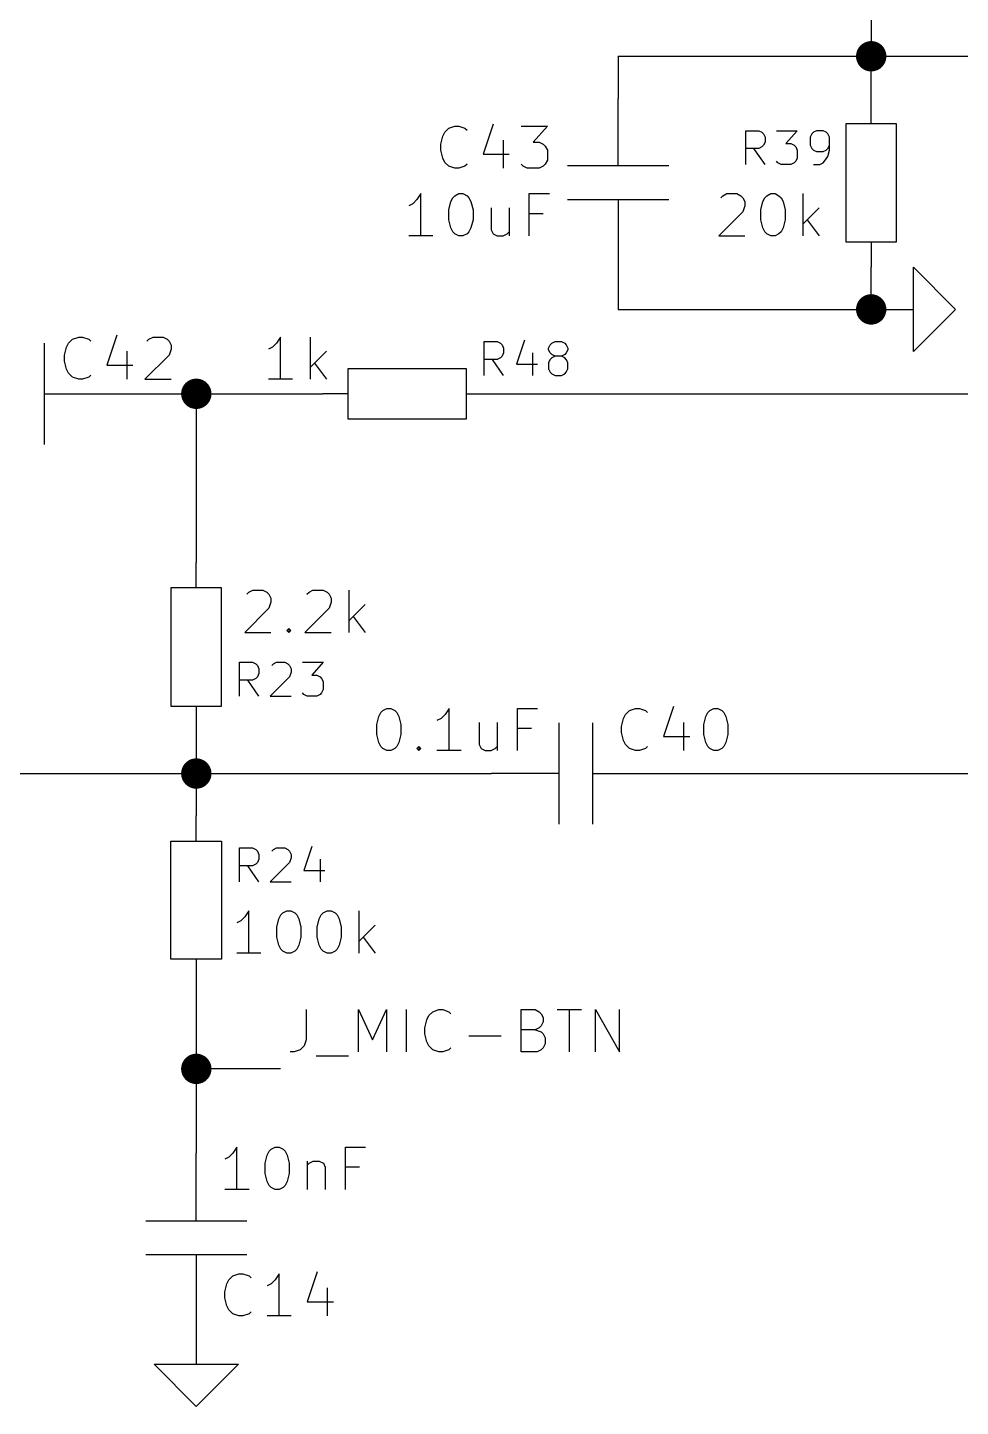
# Model space of a CAD drawing. Header units: inches. Extents: x 0.4 to 16.1, y -11.3 to -0.4.
# Drawn here: x 9.45 to 10.556, y -9.75 to -8.116 of the extents above; entities that cross this region are included whole.
import ezdxf

# ---------------------------------------------------------------- set-up
doc = ezdxf.new("R2010")
doc.units = ezdxf.units.IN
doc.header["$MEASUREMENT"] = 0
for name, color, linetype in [('GREENSIXTYFIVE', 129, 'CONTINUOUS'), ('LIGHTGREEN', 92, 'CONTINUOUS'), ('RED', 14, 'CONTINUOUS'), ('REDSIX', 19, 'CONTINUOUS')]:
    doc.layers.add(name, color=color, linetype=linetype)

msp = doc.modelspace()

# ---------------------------------------------------------------- linework, layer by layer
at = {"layer": 'GREENSIXTYFIVE', "linetype": 'CONTINUOUS'}
for p, q in [((9.9447, -8.2399), (9.9494, -8.2352)), ((9.9494, -8.2352), (9.9566, -8.2328)), ((9.9566, -8.2328), (9.9613, -8.2328)), ((9.9613, -8.2328), (9.9685, -8.2352)), ((9.9685, -8.2352), (9.9709, -8.2376)), ((10.0018, -8.2304), (9.9899, -8.2661)), ((10.0351, -8.2328), (10.0661, -8.2328)), ((10.0661, -8.2328), (10.0494, -8.2519)), ((9.9399, -8.2542), (9.9423, -8.2447)), ((9.9423, -8.2447), (9.9447, -8.2399)), ((10.0137, -8.2495), (10.0137, -8.2828)), ((10.3014, -8.2782), (10.3014, -8.2382)), ((10.3014, -8.2382), (10.3167, -8.2382)), ((10.3014, -8.2782), (10.3014, -8.2382)), ((10.3014, -8.2382), (10.3167, -8.2382)), ((10.3167, -8.2382), (10.3205, -8.2401)), ((10.3167, -8.2382), (10.3205, -8.2401)), ((10.3205, -8.2401), (10.3224, -8.2421)), ((10.3205, -8.2401), (10.3224, -8.2421)), ((10.3224, -8.2421), (10.3243, -8.2459)), ((10.3224, -8.2421), (10.3243, -8.2459)), ((10.3243, -8.2516), (10.3224, -8.2554)), ((10.3243, -8.2516), (10.3224, -8.2554)), ((10.3243, -8.2459), (10.3243, -8.2516)), ((10.3243, -8.2459), (10.3243, -8.2516)), ((10.3376, -8.2382), (10.3624, -8.2382)), ((10.3376, -8.2382), (10.3624, -8.2382)), ((10.3624, -8.2382), (10.349, -8.2535)), ((10.3624, -8.2382), (10.349, -8.2535)), ((10.3795, -8.2421), (10.3776, -8.2459)), ((10.3795, -8.2421), (10.3776, -8.2459)), ((10.3776, -8.2459), (10.3776, -8.2554)), ((10.3776, -8.2459), (10.3776, -8.2554)), ((10.3814, -8.2401), (10.3795, -8.2421)), ((10.3814, -8.2401), (10.3795, -8.2421)), ((10.3852, -8.2382), (10.3814, -8.2401)), ((10.3852, -8.2382), (10.3814, -8.2401)), ((10.3929, -8.2382), (10.3852, -8.2382)), ((10.3929, -8.2382), (10.3852, -8.2382)), ((10.3967, -8.2401), (10.3929, -8.2382)), ((10.3967, -8.2401), (10.3929, -8.2382)), ((10.3986, -8.2421), (10.3967, -8.2401)), ((10.3986, -8.2421), (10.3967, -8.2401)), ((10.4005, -8.2459), (10.3986, -8.2421)), ((10.4005, -8.2459), (10.3986, -8.2421)), ((10.4005, -8.2611), (10.4005, -8.2459)), ((10.4005, -8.2611), (10.4005, -8.2459)), ((9.9399, -8.2614), (9.9399, -8.2542)), ((9.9423, -8.2709), (9.9399, -8.2614)), ((9.9899, -8.2661), (10.0209, -8.2661)), ((10.0494, -8.2519), (10.0566, -8.2519)), ((10.0566, -8.2519), (10.0613, -8.2542)), ((10.0613, -8.2542), (10.0637, -8.2566)), ((10.0637, -8.2566), (10.0661, -8.2614)), ((10.0661, -8.2614), (10.0661, -8.2733)), ((10.3167, -8.2592), (10.3014, -8.2592)), ((10.3167, -8.2592), (10.3014, -8.2592)), ((10.3243, -8.2782), (10.311, -8.2592)), ((10.3243, -8.2782), (10.311, -8.2592)), ((10.3205, -8.2573), (10.3167, -8.2592)), ((10.3205, -8.2573), (10.3167, -8.2592)), ((10.3224, -8.2554), (10.3205, -8.2573)), ((10.3224, -8.2554), (10.3205, -8.2573)), ((10.349, -8.2535), (10.3548, -8.2535)), ((10.349, -8.2535), (10.3548, -8.2535)), ((10.3548, -8.2535), (10.3586, -8.2554)), ((10.3548, -8.2535), (10.3586, -8.2554)), ((10.3586, -8.2554), (10.3605, -8.2573)), ((10.3586, -8.2554), (10.3605, -8.2573)), ((10.3605, -8.2573), (10.3624, -8.2611)), ((10.3605, -8.2573), (10.3624, -8.2611)), ((10.3624, -8.2611), (10.3624, -8.2706)), ((10.3624, -8.2611), (10.3624, -8.2706)), ((10.3776, -8.2554), (10.3795, -8.2592)), ((10.3776, -8.2554), (10.3795, -8.2592)), ((10.3795, -8.2592), (10.3814, -8.2611)), ((10.3795, -8.2592), (10.3814, -8.2611)), ((10.3814, -8.2611), (10.3852, -8.263)), ((10.3814, -8.2611), (10.3852, -8.263)), ((10.3852, -8.263), (10.3929, -8.263)), ((10.3852, -8.263), (10.3929, -8.263)), ((10.3929, -8.263), (10.3967, -8.2611)), ((10.3929, -8.263), (10.3967, -8.2611)), ((10.3967, -8.2611), (10.3986, -8.2592)), ((10.3967, -8.2611), (10.3986, -8.2592)), ((10.3986, -8.2592), (10.4005, -8.2554)), ((10.3986, -8.2592), (10.4005, -8.2554)), ((10.3986, -8.2687), (10.4005, -8.2611)), ((10.3986, -8.2687), (10.4005, -8.2611)), ((9.9447, -8.2757), (9.9423, -8.2709)), ((9.9494, -8.2804), (9.9447, -8.2757)), ((9.9566, -8.2828), (9.9494, -8.2804)), ((9.9613, -8.2828), (9.9566, -8.2828)), ((9.9685, -8.2804), (9.9613, -8.2828)), ((9.9709, -8.278), (9.9685, -8.2804)), ((10.0375, -8.2804), (10.0351, -8.278)), ((10.0423, -8.2828), (10.0375, -8.2804)), ((10.0566, -8.2828), (10.0423, -8.2828)), ((10.0613, -8.2804), (10.0566, -8.2828)), ((10.0637, -8.278), (10.0613, -8.2804)), ((10.0661, -8.2733), (10.0637, -8.278)), ((10.3395, -8.2763), (10.3376, -8.2744)), ((10.3395, -8.2763), (10.3376, -8.2744)), ((10.3433, -8.2782), (10.3395, -8.2763)), ((10.3433, -8.2782), (10.3395, -8.2763)), ((10.3548, -8.2782), (10.3433, -8.2782)), ((10.3548, -8.2782), (10.3433, -8.2782)), ((10.3586, -8.2763), (10.3548, -8.2782)), ((10.3586, -8.2763), (10.3548, -8.2782)), ((10.3605, -8.2744), (10.3586, -8.2763)), ((10.3605, -8.2744), (10.3586, -8.2763)), ((10.3624, -8.2706), (10.3605, -8.2744)), ((10.3624, -8.2706), (10.3605, -8.2744)), ((10.3814, -8.2782), (10.389, -8.2782)), ((10.3814, -8.2782), (10.389, -8.2782)), ((10.389, -8.2782), (10.3929, -8.2763)), ((10.389, -8.2782), (10.3929, -8.2763)), ((10.3929, -8.2763), (10.3948, -8.2744)), ((10.3929, -8.2763), (10.3948, -8.2744)), ((10.3948, -8.2744), (10.3986, -8.2687)), ((10.3948, -8.2744), (10.3986, -8.2687)), ((9.9161, -8.3128), (9.9113, -8.3199)), ((9.9161, -8.3628), (9.9161, -8.3128)), ((9.9542, -8.3176), (9.9566, -8.3152)), ((9.9566, -8.3152), (9.9613, -8.3128)), ((9.9613, -8.3128), (9.9661, -8.3128)), ((9.9661, -8.3128), (9.9709, -8.3152)), ((9.9709, -8.3152), (9.9732, -8.3176)), ((10.0447, -8.3628), (10.0447, -8.3128)), ((10.0447, -8.3128), (10.0685, -8.3128)), ((10.2717, -8.3176), (10.274, -8.3152)), ((10.2717, -8.3176), (10.274, -8.3152)), ((10.274, -8.3152), (10.2788, -8.3128)), ((10.274, -8.3152), (10.2788, -8.3128)), ((10.2788, -8.3128), (10.2907, -8.3128)), ((10.2788, -8.3128), (10.2907, -8.3128)), ((10.2907, -8.3128), (10.2955, -8.3152)), ((10.2907, -8.3128), (10.2955, -8.3152)), ((10.2955, -8.3152), (10.2979, -8.3176)), ((10.2955, -8.3152), (10.2979, -8.3176)), ((10.324, -8.3176), (10.3264, -8.3152)), ((10.324, -8.3176), (10.3264, -8.3152)), ((10.3264, -8.3152), (10.3312, -8.3128)), ((10.3264, -8.3152), (10.3312, -8.3128)), ((10.3312, -8.3128), (10.336, -8.3128)), ((10.3312, -8.3128), (10.336, -8.3128)), ((10.336, -8.3128), (10.3407, -8.3152)), ((10.336, -8.3128), (10.3407, -8.3152)), ((10.3407, -8.3152), (10.3431, -8.3176)), ((10.3407, -8.3152), (10.3431, -8.3176)), ((10.3693, -8.3628), (10.3693, -8.3128)), ((10.3693, -8.3628), (10.3693, -8.3128)), ((9.9066, -8.3247), (9.9018, -8.3271)), ((9.9113, -8.3199), (9.9066, -8.3247)), ((9.9494, -8.3319), (9.9518, -8.3223)), ((9.9494, -8.3438), (9.9494, -8.3319)), ((9.9518, -8.3223), (9.9542, -8.3176)), ((9.9732, -8.3176), (9.9756, -8.3223)), ((9.9756, -8.3223), (9.978, -8.3319)), ((9.978, -8.3319), (9.978, -8.3438)), ((9.9994, -8.3295), (9.9994, -8.3557)), ((10.0209, -8.3295), (10.0209, -8.3628)), ((10.2979, -8.3176), (10.3002, -8.3223)), ((10.2979, -8.3176), (10.3002, -8.3223)), ((10.3002, -8.3271), (10.2979, -8.3342)), ((10.3002, -8.3271), (10.2979, -8.3342)), ((10.3002, -8.3223), (10.3002, -8.3271)), ((10.3002, -8.3223), (10.3002, -8.3271)), ((10.3193, -8.3319), (10.3217, -8.3223)), ((10.3193, -8.3319), (10.3217, -8.3223)), ((10.3193, -8.3438), (10.3193, -8.3319)), ((10.3193, -8.3438), (10.3193, -8.3319)), ((10.3217, -8.3223), (10.324, -8.3176)), ((10.3217, -8.3223), (10.324, -8.3176)), ((10.3431, -8.3176), (10.3455, -8.3223)), ((10.3431, -8.3176), (10.3455, -8.3223)), ((10.3455, -8.3223), (10.3479, -8.3319)), ((10.3455, -8.3223), (10.3479, -8.3319)), ((10.3479, -8.3319), (10.3479, -8.3438)), ((10.3479, -8.3319), (10.3479, -8.3438)), ((10.3883, -8.3295), (10.3693, -8.3485)), ((10.3883, -8.3295), (10.3693, -8.3485)), ((9.9518, -8.3533), (9.9494, -8.3438)), ((9.978, -8.3438), (9.9756, -8.3533)), ((10.0613, -8.3366), (10.0447, -8.3366)), ((10.2979, -8.3342), (10.2693, -8.3628)), ((10.2979, -8.3342), (10.2693, -8.3628)), ((10.3217, -8.3533), (10.3193, -8.3438)), ((10.3217, -8.3533), (10.3193, -8.3438)), ((10.3479, -8.3438), (10.3455, -8.3533)), ((10.3479, -8.3438), (10.3455, -8.3533)), ((10.374, -8.3438), (10.3883, -8.3628)), ((10.374, -8.3438), (10.3883, -8.3628)), ((9.9304, -8.3628), (9.9018, -8.3628)), ((9.9542, -8.358), (9.9518, -8.3533)), ((9.9566, -8.3604), (9.9542, -8.358)), ((9.9613, -8.3628), (9.9566, -8.3604)), ((9.9661, -8.3628), (9.9613, -8.3628)), ((9.9709, -8.3604), (9.9661, -8.3628)), ((9.9732, -8.358), (9.9709, -8.3604)), ((9.9756, -8.3533), (9.9732, -8.358)), ((9.9994, -8.3557), (10.0018, -8.3604)), ((10.0018, -8.3604), (10.0066, -8.3628)), ((10.0066, -8.3628), (10.0137, -8.3628)), ((10.0137, -8.3628), (10.0185, -8.3604)), ((10.0185, -8.3604), (10.0209, -8.358)), ((10.2693, -8.3628), (10.3002, -8.3628)), ((10.2693, -8.3628), (10.3002, -8.3628)), ((10.324, -8.358), (10.3217, -8.3533)), ((10.324, -8.358), (10.3217, -8.3533)), ((10.3264, -8.3604), (10.324, -8.358)), ((10.3264, -8.3604), (10.324, -8.358)), ((10.3312, -8.3628), (10.3264, -8.3604)), ((10.3312, -8.3628), (10.3264, -8.3604)), ((10.336, -8.3628), (10.3312, -8.3628)), ((10.336, -8.3628), (10.3312, -8.3628)), ((10.3407, -8.3604), (10.336, -8.3628)), ((10.3407, -8.3604), (10.336, -8.3628)), ((10.3431, -8.358), (10.3407, -8.3604)), ((10.3431, -8.358), (10.3407, -8.3604)), ((10.3455, -8.3533), (10.3431, -8.358)), ((10.3455, -8.3533), (10.3431, -8.358)), ((9.5558, -8.4804), (9.5439, -8.5161)), ((9.5558, -8.4804), (9.5439, -8.5161)), ((9.4939, -8.5042), (9.4963, -8.4947)), ((9.4939, -8.5042), (9.4963, -8.4947)), ((9.4963, -8.4947), (9.4987, -8.4899)), ((9.4963, -8.4947), (9.4987, -8.4899)), ((9.4987, -8.4899), (9.5034, -8.4852)), ((9.4987, -8.4899), (9.5034, -8.4852)), ((9.5034, -8.4852), (9.5106, -8.4828)), ((9.5034, -8.4852), (9.5106, -8.4828)), ((9.5106, -8.4828), (9.5153, -8.4828)), ((9.5106, -8.4828), (9.5153, -8.4828)), ((9.5153, -8.4828), (9.5225, -8.4852)), ((9.5153, -8.4828), (9.5225, -8.4852)), ((9.5225, -8.4852), (9.5249, -8.4876)), ((9.5225, -8.4852), (9.5249, -8.4876)), ((9.5915, -8.4876), (9.5939, -8.4852)), ((9.5915, -8.4876), (9.5939, -8.4852)), ((9.5939, -8.4852), (9.5987, -8.4828)), ((9.5939, -8.4852), (9.5987, -8.4828)), ((9.5987, -8.4828), (9.6106, -8.4828)), ((9.5987, -8.4828), (9.6106, -8.4828)), ((9.6106, -8.4828), (9.6153, -8.4852)), ((9.6106, -8.4828), (9.6153, -8.4852)), ((9.6153, -8.4852), (9.6177, -8.4876)), ((9.6153, -8.4852), (9.6177, -8.4876)), ((9.6177, -8.4876), (9.6201, -8.4923)), ((9.6177, -8.4876), (9.6201, -8.4923)), ((9.6201, -8.4923), (9.6201, -8.4971)), ((9.6201, -8.4923), (9.6201, -8.4971)), ((9.7402, -8.4947), (9.7355, -8.4971)), ((9.745, -8.4899), (9.7402, -8.4947)), ((9.7498, -8.4828), (9.745, -8.4899)), ((9.7498, -8.5328), (9.7498, -8.4828)), ((9.7855, -8.5328), (9.7855, -8.4828)), ((9.9914, -8.5282), (9.9914, -8.4882)), ((9.9914, -8.4882), (10.0067, -8.4882)), ((10.0067, -8.4882), (10.0105, -8.4901)), ((10.0105, -8.4901), (10.0124, -8.4921)), ((10.0124, -8.4921), (10.0143, -8.4959)), ((10.0143, -8.4959), (10.0143, -8.5016)), ((10.039, -8.4863), (10.0295, -8.5149)), ((10.0676, -8.4959), (10.0695, -8.4921)), ((10.0676, -8.4978), (10.0676, -8.4959)), ((10.0695, -8.4921), (10.0714, -8.4901)), ((10.0714, -8.4901), (10.0752, -8.4882)), ((10.0752, -8.4882), (10.0829, -8.4882)), ((10.0829, -8.4882), (10.0867, -8.4901)), ((10.0867, -8.4901), (10.0886, -8.4921)), ((10.0886, -8.4921), (10.0905, -8.4959)), ((10.0905, -8.4959), (10.0905, -8.4978)), ((9.4939, -8.5114), (9.4939, -8.5042)), ((9.4939, -8.5114), (9.4939, -8.5042)), ((9.4963, -8.5209), (9.4939, -8.5114)), ((9.4963, -8.5209), (9.4939, -8.5114)), ((9.5677, -8.4995), (9.5677, -8.5328)), ((9.5677, -8.4995), (9.5677, -8.5328)), ((9.6177, -8.5042), (9.5891, -8.5328)), ((9.6177, -8.5042), (9.5891, -8.5328)), ((9.6201, -8.4971), (9.6177, -8.5042)), ((9.6201, -8.4971), (9.6177, -8.5042)), ((9.8045, -8.4995), (9.7855, -8.5185)), ((10.0067, -8.5092), (9.9914, -8.5092)), ((10.0143, -8.5282), (10.001, -8.5092)), ((10.0105, -8.5073), (10.0067, -8.5092)), ((10.0124, -8.5054), (10.0105, -8.5073)), ((10.0143, -8.5016), (10.0124, -8.5054)), ((10.0486, -8.5016), (10.0486, -8.5282)), ((10.0695, -8.5016), (10.0676, -8.4978)), ((10.0695, -8.5092), (10.0676, -8.513)), ((10.0676, -8.513), (10.0676, -8.5206)), ((10.0714, -8.5035), (10.0695, -8.5016)), ((10.0714, -8.5073), (10.0695, -8.5092)), ((10.0752, -8.5054), (10.0714, -8.5035)), ((10.0752, -8.5054), (10.0714, -8.5073)), ((10.0829, -8.5054), (10.0752, -8.5054)), ((10.0867, -8.5035), (10.0829, -8.5054)), ((10.0867, -8.5073), (10.0829, -8.5054)), ((10.0886, -8.5016), (10.0867, -8.5035)), ((10.0886, -8.5092), (10.0867, -8.5073)), ((10.0905, -8.4978), (10.0886, -8.5016)), ((10.0905, -8.513), (10.0886, -8.5092)), ((10.0905, -8.5206), (10.0905, -8.513)), ((9.4987, -8.5257), (9.4963, -8.5209)), ((9.4987, -8.5257), (9.4963, -8.5209)), ((9.5034, -8.5304), (9.4987, -8.5257)), ((9.5034, -8.5304), (9.4987, -8.5257)), ((9.5249, -8.528), (9.5225, -8.5304)), ((9.5249, -8.528), (9.5225, -8.5304)), ((9.5439, -8.5161), (9.5749, -8.5161)), ((9.5439, -8.5161), (9.5749, -8.5161)), ((9.7902, -8.5138), (9.8045, -8.5328)), ((10.0295, -8.5149), (10.0543, -8.5149)), ((10.0676, -8.5206), (10.0695, -8.5244)), ((10.0695, -8.5244), (10.0714, -8.5263)), ((10.0714, -8.5263), (10.0752, -8.5282)), ((10.0752, -8.5282), (10.0829, -8.5282)), ((10.0829, -8.5282), (10.0867, -8.5263)), ((10.0867, -8.5263), (10.0886, -8.5244)), ((10.0886, -8.5244), (10.0905, -8.5206)), ((9.5106, -8.5328), (9.5034, -8.5304)), ((9.5106, -8.5328), (9.5034, -8.5304)), ((9.5153, -8.5328), (9.5106, -8.5328)), ((9.5153, -8.5328), (9.5106, -8.5328)), ((9.5225, -8.5304), (9.5153, -8.5328)), ((9.5225, -8.5304), (9.5153, -8.5328)), ((9.5891, -8.5328), (9.6201, -8.5328)), ((9.5891, -8.5328), (9.6201, -8.5328)), ((9.764, -8.5328), (9.7355, -8.5328)), ((9.7098, -8.7876), (9.7121, -8.7852)), ((9.7098, -8.7876), (9.7121, -8.7852)), ((9.7121, -8.7852), (9.7169, -8.7828)), ((9.7121, -8.7852), (9.7169, -8.7828)), ((9.7169, -8.7828), (9.7288, -8.7828)), ((9.7169, -8.7828), (9.7288, -8.7828)), ((9.7288, -8.7828), (9.7336, -8.7852)), ((9.7288, -8.7828), (9.7336, -8.7852)), ((9.7336, -8.7852), (9.7359, -8.7876)), ((9.7336, -8.7852), (9.7359, -8.7876)), ((9.7359, -8.7876), (9.7383, -8.7923)), ((9.7359, -8.7876), (9.7383, -8.7923)), ((9.7812, -8.7876), (9.7836, -8.7852)), ((9.7812, -8.7876), (9.7836, -8.7852)), ((9.7836, -8.7852), (9.7883, -8.7828)), ((9.7836, -8.7852), (9.7883, -8.7828)), ((9.7883, -8.7828), (9.8002, -8.7828)), ((9.7883, -8.7828), (9.8002, -8.7828)), ((9.8002, -8.7828), (9.805, -8.7852)), ((9.8002, -8.7828), (9.805, -8.7852)), ((9.805, -8.7852), (9.8074, -8.7876)), ((9.805, -8.7852), (9.8074, -8.7876)), ((9.8074, -8.7876), (9.8098, -8.7923)), ((9.8074, -8.7876), (9.8098, -8.7923)), ((9.8312, -8.8328), (9.8312, -8.7828)), ((9.8312, -8.8328), (9.8312, -8.7828)), ((9.7359, -8.8042), (9.7074, -8.8328)), ((9.7359, -8.8042), (9.7074, -8.8328)), ((9.7383, -8.7971), (9.7359, -8.8042)), ((9.7383, -8.7971), (9.7359, -8.8042)), ((9.7383, -8.7923), (9.7383, -8.7971)), ((9.7383, -8.7923), (9.7383, -8.7971)), ((9.8074, -8.8042), (9.7788, -8.8328)), ((9.8074, -8.8042), (9.7788, -8.8328)), ((9.8098, -8.7971), (9.8074, -8.8042)), ((9.8098, -8.7971), (9.8074, -8.8042)), ((9.8098, -8.7923), (9.8098, -8.7971)), ((9.8098, -8.7923), (9.8098, -8.7971)), ((9.8502, -8.7995), (9.8312, -8.8185)), ((9.8502, -8.7995), (9.8312, -8.8185)), ((9.8359, -8.8138), (9.8502, -8.8328)), ((9.8359, -8.8138), (9.8502, -8.8328)), ((9.7074, -8.8328), (9.7383, -8.8328)), ((9.7074, -8.8328), (9.7383, -8.8328)), ((9.7574, -8.8304), (9.7598, -8.828)), ((9.7574, -8.8304), (9.7598, -8.828)), ((9.7598, -8.8328), (9.7574, -8.8304)), ((9.7598, -8.8328), (9.7574, -8.8304)), ((9.7598, -8.828), (9.7621, -8.8304)), ((9.7598, -8.828), (9.7598, -8.8328)), ((9.7598, -8.828), (9.7621, -8.8304)), ((9.7598, -8.828), (9.7598, -8.8328)), ((9.7621, -8.8304), (9.7598, -8.8328)), ((9.7621, -8.8304), (9.7598, -8.8328)), ((9.7788, -8.8328), (9.8098, -8.8328)), ((9.7788, -8.8328), (9.8098, -8.8328)), ((9.7014, -8.9082), (9.7014, -8.8682)), ((9.7014, -8.8682), (9.7167, -8.8682)), ((9.7014, -8.9082), (9.7014, -8.8682)), ((9.7014, -8.8682), (9.7167, -8.8682)), ((9.7167, -8.8682), (9.7205, -8.8701)), ((9.7167, -8.8682), (9.7205, -8.8701)), ((9.7205, -8.8701), (9.7224, -8.872)), ((9.7205, -8.8701), (9.7224, -8.872)), ((9.7224, -8.872), (9.7243, -8.8759)), ((9.7224, -8.872), (9.7243, -8.8759)), ((9.7395, -8.872), (9.7414, -8.8701)), ((9.7395, -8.872), (9.7414, -8.8701)), ((9.7414, -8.8701), (9.7452, -8.8682)), ((9.7414, -8.8701), (9.7452, -8.8682)), ((9.7452, -8.8682), (9.7548, -8.8682)), ((9.7452, -8.8682), (9.7548, -8.8682)), ((9.7548, -8.8682), (9.7586, -8.8701)), ((9.7548, -8.8682), (9.7586, -8.8701)), ((9.7586, -8.8701), (9.7605, -8.872)), ((9.7586, -8.8701), (9.7605, -8.872)), ((9.7605, -8.872), (9.7624, -8.8759)), ((9.7605, -8.872), (9.7624, -8.8759)), ((9.7757, -8.8682), (9.8005, -8.8682)), ((9.7757, -8.8682), (9.8005, -8.8682)), ((9.8005, -8.8682), (9.7871, -8.8835)), ((9.8005, -8.8682), (9.7871, -8.8835)), ((9.7205, -8.8873), (9.7167, -8.8892)), ((9.7205, -8.8873), (9.7167, -8.8892)), ((9.7224, -8.8854), (9.7205, -8.8873)), ((9.7224, -8.8854), (9.7205, -8.8873)), ((9.7243, -8.8816), (9.7224, -8.8854)), ((9.7243, -8.8816), (9.7224, -8.8854)), ((9.7243, -8.8759), (9.7243, -8.8816)), ((9.7243, -8.8759), (9.7243, -8.8816)), ((9.7605, -8.8854), (9.7376, -8.9082)), ((9.7605, -8.8854), (9.7376, -8.9082)), ((9.7624, -8.8797), (9.7605, -8.8854)), ((9.7624, -8.8797), (9.7605, -8.8854)), ((9.7624, -8.8759), (9.7624, -8.8797)), ((9.7624, -8.8759), (9.7624, -8.8797)), ((9.7871, -8.8835), (9.7929, -8.8835)), ((9.7871, -8.8835), (9.7929, -8.8835)), ((9.7929, -8.8835), (9.7967, -8.8854)), ((9.7929, -8.8835), (9.7967, -8.8854)), ((9.7967, -8.8854), (9.7986, -8.8873)), ((9.7967, -8.8854), (9.7986, -8.8873)), ((9.7986, -8.8873), (9.8005, -8.8911)), ((9.7986, -8.8873), (9.8005, -8.8911)), ((9.7167, -8.8892), (9.7014, -8.8892)), ((9.7167, -8.8892), (9.7014, -8.8892)), ((9.7243, -8.9082), (9.711, -8.8892)), ((9.7243, -8.9082), (9.711, -8.8892)), ((9.7776, -8.9063), (9.7757, -8.9044)), ((9.7776, -8.9063), (9.7757, -8.9044)), ((9.7986, -8.9044), (9.7967, -8.9063)), ((9.7986, -8.9044), (9.7967, -8.9063)), ((9.8005, -8.9006), (9.7986, -8.9044)), ((9.8005, -8.9006), (9.7986, -8.9044)), ((9.8005, -8.8911), (9.8005, -8.9006)), ((9.8005, -8.8911), (9.8005, -8.9006)), ((9.7376, -8.9082), (9.7624, -8.9082)), ((9.7376, -8.9082), (9.7624, -8.9082)), ((9.7814, -8.9082), (9.7776, -8.9063)), ((9.7814, -8.9082), (9.7776, -8.9063)), ((9.7929, -8.9082), (9.7814, -8.9082)), ((9.7929, -8.9082), (9.7814, -8.9082)), ((9.7967, -8.9063), (9.7929, -8.9082)), ((9.7967, -8.9063), (9.7929, -8.9082)), ((10.2158, -8.9204), (10.2039, -8.9561)), ((10.2158, -8.9204), (10.2039, -8.9561)), ((9.8639, -8.9418), (9.8663, -8.9323)), ((9.8639, -8.9418), (9.8663, -8.9323)), ((9.8663, -8.9323), (9.8687, -8.9276)), ((9.8663, -8.9323), (9.8687, -8.9276)), ((9.8687, -8.9276), (9.871, -8.9252)), ((9.8687, -8.9276), (9.871, -8.9252)), ((9.871, -8.9252), (9.8758, -8.9228)), ((9.871, -8.9252), (9.8758, -8.9228)), ((9.8758, -8.9228), (9.8806, -8.9228)), ((9.8758, -8.9228), (9.8806, -8.9228)), ((9.8806, -8.9228), (9.8853, -8.9252)), ((9.8806, -8.9228), (9.8853, -8.9252)), ((9.8853, -8.9252), (9.8877, -8.9276)), ((9.8853, -8.9252), (9.8877, -8.9276)), ((9.8877, -8.9276), (9.8901, -8.9323)), ((9.8877, -8.9276), (9.8901, -8.9323)), ((9.8901, -8.9323), (9.8925, -8.9418)), ((9.8901, -8.9323), (9.8925, -8.9418)), ((9.9401, -8.9347), (9.9353, -8.9371)), ((9.9401, -8.9347), (9.9353, -8.9371)), ((9.9449, -8.9299), (9.9401, -8.9347)), ((9.9449, -8.9299), (9.9401, -8.9347)), ((9.9496, -8.9228), (9.9449, -8.9299)), ((9.9496, -8.9228), (9.9449, -8.9299)), ((9.9496, -8.9728), (9.9496, -8.9228)), ((9.9496, -8.9728), (9.9496, -8.9228)), ((10.0306, -8.9728), (10.0306, -8.9228)), ((10.0306, -8.9228), (10.0544, -8.9228)), ((10.0306, -8.9728), (10.0306, -8.9228)), ((10.0306, -8.9228), (10.0544, -8.9228)), ((10.1539, -8.9442), (10.1563, -8.9347)), ((10.1539, -8.9442), (10.1563, -8.9347)), ((10.1563, -8.9347), (10.1587, -8.9299)), ((10.1563, -8.9347), (10.1587, -8.9299)), ((10.1587, -8.9299), (10.1634, -8.9252)), ((10.1587, -8.9299), (10.1634, -8.9252)), ((10.1634, -8.9252), (10.1706, -8.9228)), ((10.1634, -8.9252), (10.1706, -8.9228)), ((10.1706, -8.9228), (10.1753, -8.9228)), ((10.1706, -8.9228), (10.1753, -8.9228)), ((10.1753, -8.9228), (10.1825, -8.9252)), ((10.1753, -8.9228), (10.1825, -8.9252)), ((10.1825, -8.9252), (10.1849, -8.9276)), ((10.1825, -8.9252), (10.1849, -8.9276)), ((10.2515, -8.9418), (10.2539, -8.9323)), ((10.2515, -8.9418), (10.2539, -8.9323)), ((10.2539, -8.9323), (10.2563, -8.9276)), ((10.2539, -8.9323), (10.2563, -8.9276)), ((10.2563, -8.9276), (10.2587, -8.9252)), ((10.2563, -8.9276), (10.2587, -8.9252)), ((10.2587, -8.9252), (10.2634, -8.9228)), ((10.2587, -8.9252), (10.2634, -8.9228)), ((10.2634, -8.9228), (10.2682, -8.9228)), ((10.2634, -8.9228), (10.2682, -8.9228)), ((10.2682, -8.9228), (10.2729, -8.9252)), ((10.2682, -8.9228), (10.2729, -8.9252)), ((10.2729, -8.9252), (10.2753, -8.9276)), ((10.2729, -8.9252), (10.2753, -8.9276)), ((10.2753, -8.9276), (10.2777, -8.9323)), ((10.2753, -8.9276), (10.2777, -8.9323)), ((10.2777, -8.9323), (10.2801, -8.9418)), ((10.2777, -8.9323), (10.2801, -8.9418)), ((9.8639, -8.9538), (9.8639, -8.9418)), ((9.8639, -8.9538), (9.8639, -8.9418)), ((9.8663, -8.9633), (9.8639, -8.9538)), ((9.8663, -8.9633), (9.8639, -8.9538)), ((9.8925, -8.9538), (9.8901, -8.9633)), ((9.8925, -8.9538), (9.8901, -8.9633)), ((9.8925, -8.9418), (9.8925, -8.9538)), ((9.8925, -8.9418), (9.8925, -8.9538)), ((9.9853, -8.9395), (9.9853, -8.9657)), ((9.9853, -8.9395), (9.9853, -8.9657)), ((10.0068, -8.9395), (10.0068, -8.9728)), ((10.0068, -8.9395), (10.0068, -8.9728)), ((10.0472, -8.9466), (10.0306, -8.9466)), ((10.0472, -8.9466), (10.0306, -8.9466)), ((10.1539, -8.9514), (10.1539, -8.9442)), ((10.1539, -8.9514), (10.1539, -8.9442)), ((10.1563, -8.9609), (10.1539, -8.9514)), ((10.1563, -8.9609), (10.1539, -8.9514)), ((10.2277, -8.9395), (10.2277, -8.9728)), ((10.2277, -8.9395), (10.2277, -8.9728)), ((10.2515, -8.9538), (10.2515, -8.9418)), ((10.2515, -8.9538), (10.2515, -8.9418)), ((10.2539, -8.9633), (10.2515, -8.9538)), ((10.2539, -8.9633), (10.2515, -8.9538)), ((10.2801, -8.9538), (10.2777, -8.9633)), ((10.2801, -8.9538), (10.2777, -8.9633)), ((10.2801, -8.9418), (10.2801, -8.9538)), ((10.2801, -8.9418), (10.2801, -8.9538)), ((9.8687, -8.968), (9.8663, -8.9633)), ((9.8687, -8.968), (9.8663, -8.9633)), ((9.871, -8.9704), (9.8687, -8.968)), ((9.871, -8.9704), (9.8687, -8.968)), ((9.8758, -8.9728), (9.871, -8.9704)), ((9.8758, -8.9728), (9.871, -8.9704)), ((9.8853, -8.9704), (9.8806, -8.9728)), ((9.8853, -8.9704), (9.8806, -8.9728)), ((9.8877, -8.968), (9.8853, -8.9704)), ((9.8877, -8.968), (9.8853, -8.9704)), ((9.8901, -8.9633), (9.8877, -8.968)), ((9.8901, -8.9633), (9.8877, -8.968)), ((9.9115, -8.9704), (9.9139, -8.968)), ((9.9115, -8.9704), (9.9139, -8.968)), ((9.9139, -8.9728), (9.9115, -8.9704)), ((9.9139, -8.9728), (9.9115, -8.9704)), ((9.9139, -8.968), (9.9163, -8.9704)), ((9.9139, -8.968), (9.9139, -8.9728)), ((9.9139, -8.968), (9.9163, -8.9704)), ((9.9139, -8.968), (9.9139, -8.9728)), ((9.9163, -8.9704), (9.9139, -8.9728)), ((9.9163, -8.9704), (9.9139, -8.9728)), ((9.9853, -8.9657), (9.9877, -8.9704)), ((9.9853, -8.9657), (9.9877, -8.9704)), ((9.9877, -8.9704), (9.9925, -8.9728)), ((9.9877, -8.9704), (9.9925, -8.9728)), ((9.9996, -8.9728), (10.0044, -8.9704)), ((9.9996, -8.9728), (10.0044, -8.9704)), ((10.0044, -8.9704), (10.0068, -8.968)), ((10.0044, -8.9704), (10.0068, -8.968)), ((10.1587, -8.9657), (10.1563, -8.9609)), ((10.1587, -8.9657), (10.1563, -8.9609)), ((10.1634, -8.9704), (10.1587, -8.9657)), ((10.1634, -8.9704), (10.1587, -8.9657)), ((10.1706, -8.9728), (10.1634, -8.9704)), ((10.1706, -8.9728), (10.1634, -8.9704)), ((10.1825, -8.9704), (10.1753, -8.9728)), ((10.1825, -8.9704), (10.1753, -8.9728)), ((10.1849, -8.968), (10.1825, -8.9704)), ((10.1849, -8.968), (10.1825, -8.9704)), ((10.2039, -8.9561), (10.2349, -8.9561)), ((10.2039, -8.9561), (10.2349, -8.9561)), ((10.2563, -8.968), (10.2539, -8.9633)), ((10.2563, -8.968), (10.2539, -8.9633)), ((10.2587, -8.9704), (10.2563, -8.968)), ((10.2587, -8.9704), (10.2563, -8.968)), ((10.2634, -8.9728), (10.2587, -8.9704)), ((10.2634, -8.9728), (10.2587, -8.9704)), ((10.2729, -8.9704), (10.2682, -8.9728)), ((10.2729, -8.9704), (10.2682, -8.9728)), ((10.2753, -8.968), (10.2729, -8.9704)), ((10.2753, -8.968), (10.2729, -8.9704)), ((10.2777, -8.9633), (10.2753, -8.968)), ((10.2777, -8.9633), (10.2753, -8.968)), ((9.8806, -8.9728), (9.8758, -8.9728)), ((9.8806, -8.9728), (9.8758, -8.9728)), ((9.9639, -8.9728), (9.9353, -8.9728)), ((9.9639, -8.9728), (9.9353, -8.9728)), ((9.9925, -8.9728), (9.9996, -8.9728)), ((9.9925, -8.9728), (9.9996, -8.9728)), ((10.1753, -8.9728), (10.1706, -8.9728)), ((10.1753, -8.9728), (10.1706, -8.9728)), ((10.2682, -8.9728), (10.2634, -8.9728)), ((10.2682, -8.9728), (10.2634, -8.9728)), ((9.7014, -9.1282), (9.7014, -9.0882)), ((9.7014, -9.0882), (9.7167, -9.0882)), ((9.7014, -9.1282), (9.7014, -9.0882)), ((9.7014, -9.0882), (9.7167, -9.0882)), ((9.7167, -9.0882), (9.7205, -9.0901)), ((9.7167, -9.0882), (9.7205, -9.0901)), ((9.7205, -9.0901), (9.7224, -9.0921)), ((9.7205, -9.0901), (9.7224, -9.0921)), ((9.7224, -9.0921), (9.7243, -9.0959)), ((9.7224, -9.0921), (9.7243, -9.0959)), ((9.7243, -9.0959), (9.7243, -9.1016)), ((9.7243, -9.0959), (9.7243, -9.1016)), ((9.7395, -9.0921), (9.7414, -9.0901)), ((9.7395, -9.0921), (9.7414, -9.0901)), ((9.7414, -9.0901), (9.7452, -9.0882)), ((9.7414, -9.0901), (9.7452, -9.0882)), ((9.7452, -9.0882), (9.7548, -9.0882)), ((9.7452, -9.0882), (9.7548, -9.0882)), ((9.7548, -9.0882), (9.7586, -9.0901)), ((9.7548, -9.0882), (9.7586, -9.0901)), ((9.7586, -9.0901), (9.7605, -9.0921)), ((9.7586, -9.0901), (9.7605, -9.0921)), ((9.7605, -9.0921), (9.7624, -9.0959)), ((9.7605, -9.0921), (9.7624, -9.0959)), ((9.7624, -9.0997), (9.7605, -9.1054)), ((9.7624, -9.0997), (9.7605, -9.1054)), ((9.7624, -9.0959), (9.7624, -9.0997)), ((9.7624, -9.0959), (9.7624, -9.0997)), ((9.7871, -9.0863), (9.7776, -9.1149)), ((9.7871, -9.0863), (9.7776, -9.1149)), ((9.7167, -9.1092), (9.7014, -9.1092)), ((9.7167, -9.1092), (9.7014, -9.1092)), ((9.7243, -9.1282), (9.711, -9.1092)), ((9.7243, -9.1282), (9.711, -9.1092)), ((9.7205, -9.1073), (9.7167, -9.1092)), ((9.7205, -9.1073), (9.7167, -9.1092)), ((9.7224, -9.1054), (9.7205, -9.1073)), ((9.7224, -9.1054), (9.7205, -9.1073)), ((9.7243, -9.1016), (9.7224, -9.1054)), ((9.7243, -9.1016), (9.7224, -9.1054)), ((9.7605, -9.1054), (9.7376, -9.1282)), ((9.7605, -9.1054), (9.7376, -9.1282)), ((9.7776, -9.1149), (9.8024, -9.1149)), ((9.7776, -9.1149), (9.8024, -9.1149)), ((9.7967, -9.1016), (9.7967, -9.1282)), ((9.7967, -9.1016), (9.7967, -9.1282)), ((9.7376, -9.1282), (9.7624, -9.1282)), ((9.7376, -9.1282), (9.7624, -9.1282)), ((9.7121, -9.1628), (9.7074, -9.1699)), ((9.7121, -9.1628), (9.7074, -9.1699)), ((9.7121, -9.2128), (9.7121, -9.1628)), ((9.7121, -9.2128), (9.7121, -9.1628)), ((9.7502, -9.1676), (9.7526, -9.1652)), ((9.7502, -9.1676), (9.7526, -9.1652)), ((9.7526, -9.1652), (9.7574, -9.1628)), ((9.7526, -9.1652), (9.7574, -9.1628)), ((9.7574, -9.1628), (9.7621, -9.1628)), ((9.7574, -9.1628), (9.7621, -9.1628)), ((9.7621, -9.1628), (9.7669, -9.1652)), ((9.7621, -9.1628), (9.7669, -9.1652)), ((9.7669, -9.1652), (9.7693, -9.1676)), ((9.7669, -9.1652), (9.7693, -9.1676)), ((9.7979, -9.1676), (9.8002, -9.1652)), ((9.7979, -9.1676), (9.8002, -9.1652)), ((9.8002, -9.1652), (9.805, -9.1628)), ((9.8002, -9.1652), (9.805, -9.1628)), ((9.805, -9.1628), (9.8098, -9.1628)), ((9.805, -9.1628), (9.8098, -9.1628)), ((9.8098, -9.1628), (9.8145, -9.1652)), ((9.8098, -9.1628), (9.8145, -9.1652)), ((9.8145, -9.1652), (9.8169, -9.1676)), ((9.8145, -9.1652), (9.8169, -9.1676)), ((9.8431, -9.2128), (9.8431, -9.1628)), ((9.8431, -9.2128), (9.8431, -9.1628)), ((9.7026, -9.1747), (9.6979, -9.1771)), ((9.7026, -9.1747), (9.6979, -9.1771)), ((9.7074, -9.1699), (9.7026, -9.1747)), ((9.7074, -9.1699), (9.7026, -9.1747)), ((9.7455, -9.1819), (9.7479, -9.1723)), ((9.7455, -9.1819), (9.7479, -9.1723)), ((9.7455, -9.1938), (9.7455, -9.1819)), ((9.7455, -9.1938), (9.7455, -9.1819)), ((9.7479, -9.1723), (9.7502, -9.1676)), ((9.7479, -9.1723), (9.7502, -9.1676)), ((9.7693, -9.1676), (9.7717, -9.1723)), ((9.7693, -9.1676), (9.7717, -9.1723)), ((9.7717, -9.1723), (9.774, -9.1819)), ((9.7717, -9.1723), (9.774, -9.1819)), ((9.774, -9.1819), (9.774, -9.1938)), ((9.774, -9.1819), (9.774, -9.1938)), ((9.7931, -9.1819), (9.7955, -9.1723)), ((9.7931, -9.1819), (9.7955, -9.1723)), ((9.7931, -9.1938), (9.7931, -9.1819)), ((9.7931, -9.1938), (9.7931, -9.1819)), ((9.7955, -9.1723), (9.7979, -9.1676)), ((9.7955, -9.1723), (9.7979, -9.1676)), ((9.8169, -9.1676), (9.8193, -9.1723)), ((9.8169, -9.1676), (9.8193, -9.1723)), ((9.8193, -9.1723), (9.8217, -9.1819)), ((9.8193, -9.1723), (9.8217, -9.1819)), ((9.8217, -9.1819), (9.8217, -9.1938)), ((9.8217, -9.1819), (9.8217, -9.1938)), ((9.8621, -9.1795), (9.8431, -9.1985)), ((9.8621, -9.1795), (9.8431, -9.1985)), ((9.7479, -9.2033), (9.7455, -9.1938)), ((9.7479, -9.2033), (9.7455, -9.1938)), ((9.774, -9.1938), (9.7717, -9.2033)), ((9.774, -9.1938), (9.7717, -9.2033)), ((9.7955, -9.2033), (9.7931, -9.1938)), ((9.7955, -9.2033), (9.7931, -9.1938)), ((9.8217, -9.1938), (9.8193, -9.2033)), ((9.8217, -9.1938), (9.8193, -9.2033)), ((9.8479, -9.1938), (9.8621, -9.2128)), ((9.8479, -9.1938), (9.8621, -9.2128)), ((9.7264, -9.2128), (9.6979, -9.2128)), ((9.7264, -9.2128), (9.6979, -9.2128)), ((9.7502, -9.208), (9.7479, -9.2033)), ((9.7502, -9.208), (9.7479, -9.2033)), ((9.7526, -9.2104), (9.7502, -9.208)), ((9.7526, -9.2104), (9.7502, -9.208)), ((9.7574, -9.2128), (9.7526, -9.2104)), ((9.7574, -9.2128), (9.7526, -9.2104)), ((9.7621, -9.2128), (9.7574, -9.2128)), ((9.7621, -9.2128), (9.7574, -9.2128)), ((9.7669, -9.2104), (9.7621, -9.2128)), ((9.7669, -9.2104), (9.7621, -9.2128)), ((9.7693, -9.208), (9.7669, -9.2104)), ((9.7693, -9.208), (9.7669, -9.2104)), ((9.7717, -9.2033), (9.7693, -9.208)), ((9.7717, -9.2033), (9.7693, -9.208)), ((9.7979, -9.208), (9.7955, -9.2033)), ((9.7979, -9.208), (9.7955, -9.2033)), ((9.8002, -9.2104), (9.7979, -9.208)), ((9.8002, -9.2104), (9.7979, -9.208)), ((9.805, -9.2128), (9.8002, -9.2104)), ((9.805, -9.2128), (9.8002, -9.2104)), ((9.8098, -9.2128), (9.805, -9.2128)), ((9.8098, -9.2128), (9.805, -9.2128)), ((9.8145, -9.2104), (9.8098, -9.2128)), ((9.8145, -9.2104), (9.8098, -9.2128)), ((9.8169, -9.208), (9.8145, -9.2104)), ((9.8169, -9.208), (9.8145, -9.2104)), ((9.8193, -9.2033), (9.8169, -9.208)), ((9.8193, -9.2033), (9.8169, -9.208)), ((9.6982, -9.4428), (9.6934, -9.4499)), ((9.6982, -9.4428), (9.6934, -9.4499)), ((9.6982, -9.4928), (9.6982, -9.4428)), ((9.6982, -9.4928), (9.6982, -9.4428)), ((9.7387, -9.4452), (9.7434, -9.4428)), ((9.7387, -9.4452), (9.7434, -9.4428)), ((9.7434, -9.4428), (9.7482, -9.4428)), ((9.7434, -9.4428), (9.7482, -9.4428)), ((9.7482, -9.4428), (9.7529, -9.4452)), ((9.7482, -9.4428), (9.7529, -9.4452)), ((9.8268, -9.4928), (9.8268, -9.4428)), ((9.8268, -9.4428), (9.8506, -9.4428)), ((9.8268, -9.4928), (9.8268, -9.4428)), ((9.8268, -9.4428), (9.8506, -9.4428)), ((9.6887, -9.4547), (9.6839, -9.4571)), ((9.6887, -9.4547), (9.6839, -9.4571)), ((9.6934, -9.4499), (9.6887, -9.4547)), ((9.6934, -9.4499), (9.6887, -9.4547)), ((9.7315, -9.4618), (9.7339, -9.4523)), ((9.7315, -9.4618), (9.7339, -9.4523)), ((9.7339, -9.4523), (9.7363, -9.4476)), ((9.7339, -9.4523), (9.7363, -9.4476)), ((9.7363, -9.4476), (9.7387, -9.4452)), ((9.7363, -9.4476), (9.7387, -9.4452)), ((9.7529, -9.4452), (9.7553, -9.4476)), ((9.7529, -9.4452), (9.7553, -9.4476)), ((9.7553, -9.4476), (9.7577, -9.4523)), ((9.7553, -9.4476), (9.7577, -9.4523)), ((9.7577, -9.4523), (9.7601, -9.4618)), ((9.7577, -9.4523), (9.7601, -9.4618)), ((9.7815, -9.4595), (9.7815, -9.4928)), ((9.7815, -9.4595), (9.7815, -9.4928)), ((9.7839, -9.4618), (9.7887, -9.4595)), ((9.7839, -9.4618), (9.7887, -9.4595)), ((9.7887, -9.4595), (9.7958, -9.4595)), ((9.7887, -9.4595), (9.7958, -9.4595)), ((9.7958, -9.4595), (9.8006, -9.4618)), ((9.7958, -9.4595), (9.8006, -9.4618)), ((9.7315, -9.4738), (9.7315, -9.4618)), ((9.7315, -9.4738), (9.7315, -9.4618)), ((9.7339, -9.4833), (9.7315, -9.4738)), ((9.7339, -9.4833), (9.7315, -9.4738)), ((9.7601, -9.4738), (9.7577, -9.4833)), ((9.7601, -9.4738), (9.7577, -9.4833)), ((9.7601, -9.4618), (9.7601, -9.4738)), ((9.7601, -9.4618), (9.7601, -9.4738)), ((9.7815, -9.4642), (9.7839, -9.4618)), ((9.7815, -9.4642), (9.7839, -9.4618)), ((9.8006, -9.4618), (9.8029, -9.4666)), ((9.8006, -9.4618), (9.8029, -9.4666)), ((9.8029, -9.4666), (9.8029, -9.4928)), ((9.8029, -9.4666), (9.8029, -9.4928)), ((9.8434, -9.4666), (9.8268, -9.4666)), ((9.8434, -9.4666), (9.8268, -9.4666)), ((9.7125, -9.4928), (9.6839, -9.4928)), ((9.7125, -9.4928), (9.6839, -9.4928)), ((9.7363, -9.488), (9.7339, -9.4833)), ((9.7363, -9.488), (9.7339, -9.4833)), ((9.7387, -9.4904), (9.7363, -9.488)), ((9.7387, -9.4904), (9.7363, -9.488)), ((9.7434, -9.4928), (9.7387, -9.4904)), ((9.7434, -9.4928), (9.7387, -9.4904)), ((9.7482, -9.4928), (9.7434, -9.4928)), ((9.7482, -9.4928), (9.7434, -9.4928)), ((9.7529, -9.4904), (9.7482, -9.4928)), ((9.7529, -9.4904), (9.7482, -9.4928)), ((9.7553, -9.488), (9.7529, -9.4904)), ((9.7553, -9.488), (9.7529, -9.4904)), ((9.7577, -9.4833), (9.7553, -9.488)), ((9.7577, -9.4833), (9.7553, -9.488)), ((9.7934, -9.5904), (9.7815, -9.6261)), ((9.7934, -9.5904), (9.7815, -9.6261)), ((9.6839, -9.6142), (9.6863, -9.6047)), ((9.6839, -9.6142), (9.6863, -9.6047)), ((9.6863, -9.6047), (9.6887, -9.5999)), ((9.6863, -9.6047), (9.6887, -9.5999)), ((9.6887, -9.5999), (9.6934, -9.5952)), ((9.6887, -9.5999), (9.6934, -9.5952)), ((9.6934, -9.5952), (9.7006, -9.5928)), ((9.6934, -9.5952), (9.7006, -9.5928)), ((9.7006, -9.5928), (9.7053, -9.5928)), ((9.7006, -9.5928), (9.7053, -9.5928)), ((9.7053, -9.5928), (9.7125, -9.5952)), ((9.7053, -9.5928), (9.7125, -9.5952)), ((9.7125, -9.5952), (9.7149, -9.5976)), ((9.7125, -9.5952), (9.7149, -9.5976)), ((9.7387, -9.6047), (9.7339, -9.6071)), ((9.7387, -9.6047), (9.7339, -9.6071)), ((9.7434, -9.5999), (9.7387, -9.6047)), ((9.7434, -9.5999), (9.7387, -9.6047)), ((9.7482, -9.5928), (9.7434, -9.5999)), ((9.7482, -9.5928), (9.7434, -9.5999)), ((9.7482, -9.6428), (9.7482, -9.5928)), ((9.7482, -9.6428), (9.7482, -9.5928)), ((9.6839, -9.6214), (9.6839, -9.6142)), ((9.6839, -9.6214), (9.6839, -9.6142)), ((9.6863, -9.6309), (9.6839, -9.6214)), ((9.6863, -9.6309), (9.6839, -9.6214)), ((9.8053, -9.6095), (9.8053, -9.6428)), ((9.8053, -9.6095), (9.8053, -9.6428)), ((9.6887, -9.6357), (9.6863, -9.6309)), ((9.6887, -9.6357), (9.6863, -9.6309)), ((9.6934, -9.6404), (9.6887, -9.6357)), ((9.6934, -9.6404), (9.6887, -9.6357)), ((9.7006, -9.6428), (9.6934, -9.6404)), ((9.7006, -9.6428), (9.6934, -9.6404)), ((9.7125, -9.6404), (9.7053, -9.6428)), ((9.7125, -9.6404), (9.7053, -9.6428)), ((9.7149, -9.638), (9.7125, -9.6404)), ((9.7149, -9.638), (9.7125, -9.6404)), ((9.7815, -9.6261), (9.8125, -9.6261)), ((9.7815, -9.6261), (9.8125, -9.6261)), ((9.7053, -9.6428), (9.7006, -9.6428)), ((9.7053, -9.6428), (9.7006, -9.6428)), ((9.7625, -9.6428), (9.7339, -9.6428)), ((9.7625, -9.6428), (9.7339, -9.6428))]:
    msp.add_line(p, q, dxfattribs=at)
at = {"layer": 'LIGHTGREEN', "linetype": 'CONTINUOUS'}
for p, q in [((10.45, -8.1), (10.45, -8.15)), ((10.15, -8.15), (10.45, -8.15)), ((10.15, -8.15), (10.15, -8.2)), ((10.45, -8.2), (10.45, -8.15)), ((10.45, -8.15), (10.6, -8.15)), ((10.15, -8.4), (10.15, -8.45)), ((10.45, -8.45), (10.45, -8.4)), ((10.15, -8.45), (10.45, -8.45)), ((9.55, -8.55), (9.65, -8.55)), ((9.65, -8.55), (9.65, -8.75)), ((9.65, -8.55), (9.8, -8.55)), ((10, -8.55), (10.6, -8.55)), ((9.65, -8.95), (9.65, -9)), ((9.25, -9), (9.65, -9)), ((9.65, -9), (9.65, -9.05)), ((9.65, -9), (10, -9)), ((10.2, -9), (11.85, -9)), ((9.65, -9.25), (9.65, -9.35)), ((9.65, -9.35), (9.65, -9.45)), ((9.75, -9.35), (9.65, -9.35))]:
    msp.add_line(p, q, dxfattribs=at)
at = {"layer": 'LIGHTGREEN', "const_width": 0.018}
for points in [[(10.441, -8.15, 1), (10.459, -8.15, 1)], [(10.441, -8.45, 1), (10.459, -8.45, 1)], [(9.641, -8.55, 1), (9.659, -8.55, 1)], [(9.641, -9, 1), (9.659, -9, 1)], [(9.641, -9.35, 1), (9.659, -9.35, 1)]]:
    msp.add_lwpolyline(points, format="xyb", close=True, dxfattribs=at)
at = {"layer": 'RED', "linetype": 'CONTINUOUS'}
for p, q in [((10.15, -8.28), (10.15, -8.2)), ((10.45, -8.23), (10.45, -8.2)), ((10.45, -8.23), (10.45, -8.2)), ((10.42, -8.23), (10.42, -8.37)), ((10.48, -8.23), (10.42, -8.23)), ((10.48, -8.37), (10.48, -8.23)), ((10.21, -8.28), (10.09, -8.28)), ((10.21, -8.32), (10.09, -8.32)), ((10.15, -8.32), (10.15, -8.4)), ((10.42, -8.37), (10.48, -8.37)), ((10.45, -8.37), (10.45, -8.4)), ((10.45, -8.37), (10.45, -8.4)), ((10.5, -8.45), (10.5, -8.4)), ((10.5, -8.4), (10.55, -8.45)), ((10.45, -8.45), (10.5, -8.45)), ((10.55, -8.45), (10.5, -8.5)), ((10.5, -8.5), (10.5, -8.45)), ((9.47, -8.61), (9.47, -8.49)), ((9.83, -8.58), (9.83, -8.52)), ((9.83, -8.52), (9.97, -8.52)), ((9.97, -8.52), (9.97, -8.58)), ((9.47, -8.55), (9.55, -8.55)), ((9.47, -8.55), (9.55, -8.55)), ((9.83, -8.55), (9.8, -8.55)), ((9.97, -8.55), (10, -8.55)), ((9.97, -8.58), (9.83, -8.58)), ((9.65, -8.78), (9.65, -8.75)), ((9.65, -8.78), (9.65, -8.75)), ((9.68, -8.78), (9.62, -8.78)), ((9.62, -8.78), (9.62, -8.92)), ((9.68, -8.92), (9.68, -8.78)), ((9.62, -8.92), (9.68, -8.92)), ((9.65, -8.92), (9.65, -8.95)), ((9.65, -8.92), (9.65, -8.95)), ((10.08, -9.06), (10.08, -8.94)), ((10.12, -9.06), (10.12, -8.94)), ((10.08, -9), (10, -9)), ((10.08, -9), (10, -9)), ((10.12, -9), (10.2, -9)), ((10.12, -9), (10.2, -9)), ((9.65, -9.08), (9.65, -9.05)), ((9.65, -9.08), (9.65, -9.05)), ((9.62, -9.22), (9.62, -9.08)), ((9.62, -9.08), (9.68, -9.08)), ((9.68, -9.08), (9.68, -9.22)), ((9.68, -9.22), (9.62, -9.22)), ((9.65, -9.22), (9.65, -9.25)), ((9.65, -9.22), (9.65, -9.25)), ((9.65, -9.53), (9.65, -9.45)), ((9.65, -9.53), (9.65, -9.45)), ((9.59, -9.53), (9.71, -9.53)), ((9.59, -9.57), (9.71, -9.57)), ((9.65, -9.57), (9.65, -9.65)), ((9.65, -9.57), (9.65, -9.65)), ((9.65, -9.65), (9.65, -9.7)), ((9.65, -9.75), (9.6, -9.7)), ((9.6, -9.7), (9.65, -9.7)), ((9.65, -9.7), (9.7, -9.7)), ((9.7, -9.7), (9.65, -9.75))]:
    msp.add_line(p, q, dxfattribs=at)
at = {"layer": 'REDSIX', "linetype": 'CONTINUOUS'}
for p, q in [((9.7803, -9.2798), (9.7803, -9.3155)), ((9.8422, -9.3298), (9.8422, -9.2798)), ((9.8422, -9.2798), (9.8589, -9.3155)), ((9.8589, -9.3155), (9.8755, -9.2798)), ((9.8755, -9.2798), (9.8755, -9.3298)), ((9.8993, -9.3298), (9.8993, -9.2798)), ((9.9303, -9.2822), (9.9374, -9.2798)), ((9.9374, -9.2798), (9.9422, -9.2798)), ((9.9422, -9.2798), (9.9493, -9.2822)), ((10.0351, -9.3298), (10.0351, -9.2798)), ((10.0351, -9.2798), (10.0517, -9.2798)), ((10.0517, -9.2798), (10.0565, -9.2822)), ((10.0779, -9.2798), (10.1065, -9.2798)), ((10.0922, -9.3298), (10.0922, -9.2798)), ((10.1232, -9.3298), (10.1232, -9.2798)), ((10.1232, -9.2798), (10.1517, -9.3298)), ((10.1517, -9.3298), (10.1517, -9.2798)), ((9.9208, -9.3012), (9.9232, -9.2917)), ((9.9232, -9.2917), (9.9255, -9.2869)), ((9.9255, -9.2869), (9.9303, -9.2822)), ((9.9493, -9.2822), (9.9517, -9.2846)), ((10.0565, -9.2822), (10.0589, -9.2846)), ((10.0589, -9.2846), (10.0613, -9.2893)), ((10.0613, -9.2941), (10.0589, -9.2988)), ((10.0613, -9.2893), (10.0613, -9.2941)), ((9.9208, -9.3084), (9.9208, -9.3012)), ((9.9232, -9.3179), (9.9208, -9.3084)), ((9.9732, -9.3108), (10.0113, -9.3108)), ((10.0517, -9.3036), (10.0351, -9.3036)), ((10.0565, -9.3012), (10.0517, -9.3036)), ((10.0517, -9.3036), (10.0589, -9.306)), ((10.0589, -9.2988), (10.0565, -9.3012)), ((10.0589, -9.306), (10.0613, -9.3084)), ((10.0613, -9.3084), (10.0636, -9.3131)), ((10.0636, -9.3131), (10.0636, -9.3203)), ((9.766, -9.3298), (9.7613, -9.3298)), ((9.7732, -9.3274), (9.766, -9.3298)), ((9.7779, -9.3227), (9.7732, -9.3274)), ((9.7803, -9.3155), (9.7779, -9.3227)), ((9.9255, -9.3227), (9.9232, -9.3179)), ((9.9303, -9.3274), (9.9255, -9.3227)), ((9.9374, -9.3298), (9.9303, -9.3274)), ((9.9422, -9.3298), (9.9374, -9.3298)), ((9.9493, -9.3274), (9.9422, -9.3298)), ((9.9517, -9.325), (9.9493, -9.3274)), ((10.0541, -9.3298), (10.0351, -9.3298)), ((10.0589, -9.3274), (10.0541, -9.3298)), ((10.0613, -9.325), (10.0589, -9.3274)), ((10.0636, -9.3203), (10.0613, -9.325)), ((9.7922, -9.3346), (9.8303, -9.3346))]:
    msp.add_line(p, q, dxfattribs=at)

doc.saveas('drawing.dxf')
